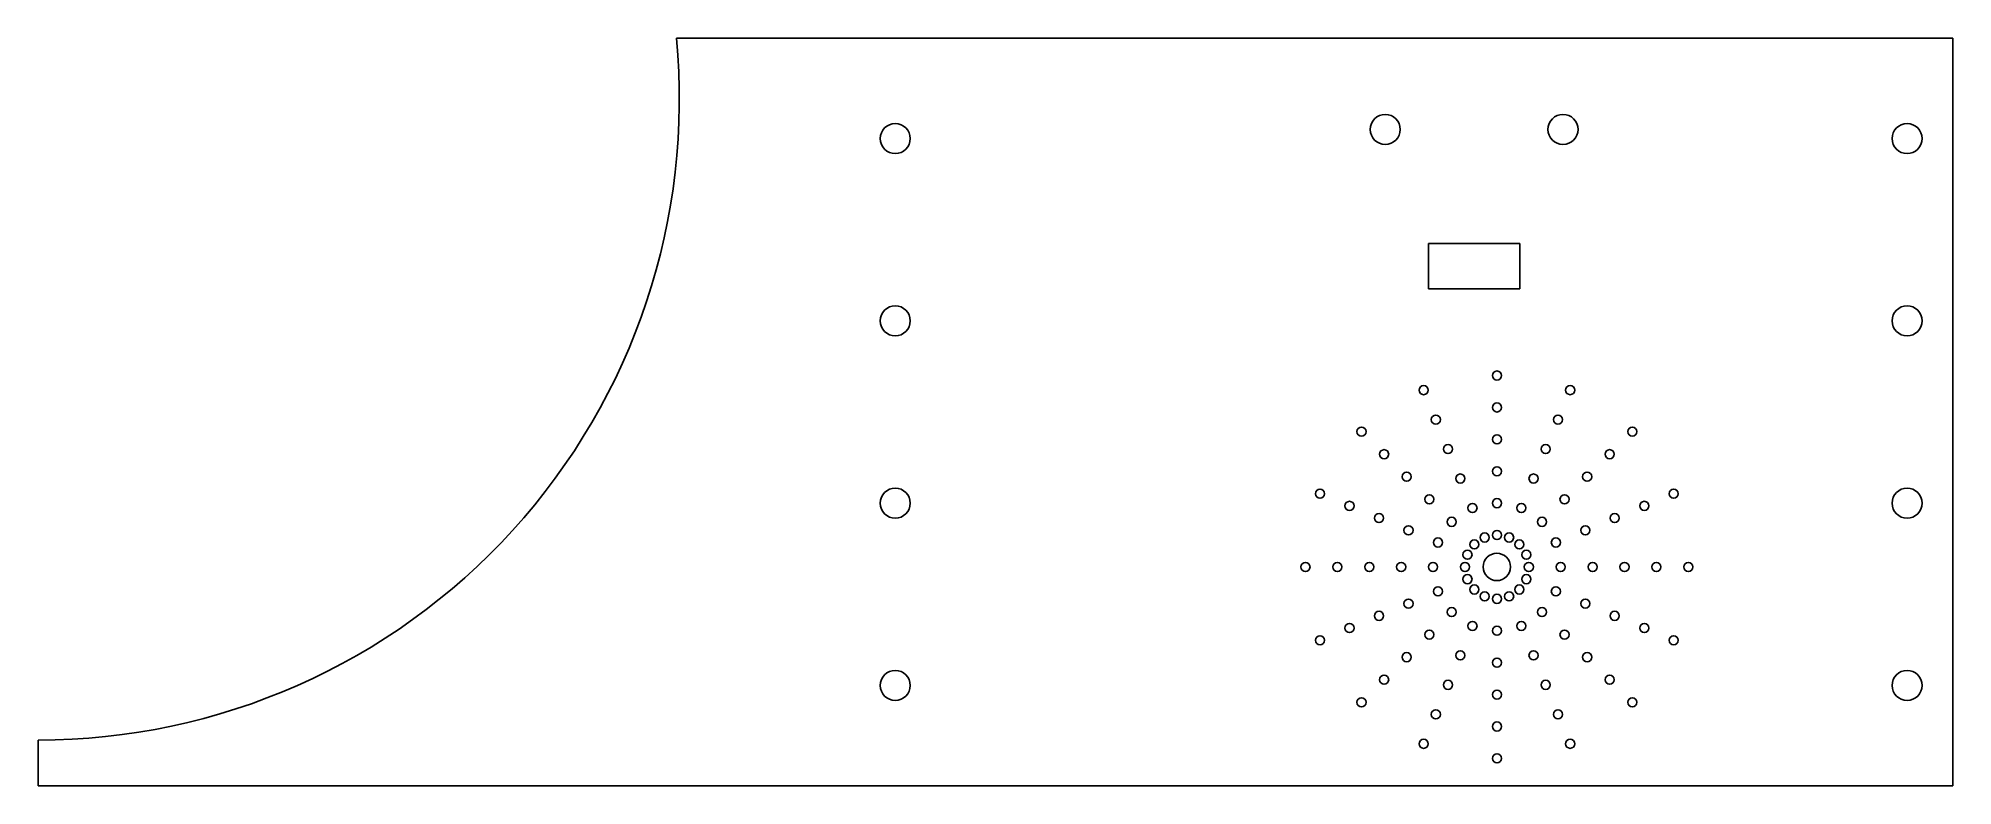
# Model space of a CAD drawing. Header units: millimetres. Extents: x -105 to 105, y -41 to 41.
import ezdxf

# ---------------------------------------------------------------- set-up
doc = ezdxf.new("R2010")
doc.units = ezdxf.units.MM
doc.layers.add('Body', color=7, linetype='CONTINUOUS')

msp = doc.modelspace()

# ---------------------------------------------------------------- linework, layer by layer
at = {"layer": 'Body'}
for p, q in [((-35, 41, -0.7), (-35, 41, 0.7)), ((-35, 41, -0.7), (105, 41, -0.7)), ((-35, 41, 0.7), (105, 41, 0.7)), ((-35, 41, -0.7), (-35, 41, 0.7)), ((-35, 41, -0.7), (105, 41, -0.7)), ((-35, 41, 0.7), (105, 41, 0.7)), ((105, 41, -0.7), (105, -41, -0.7)), ((105, 41, 0.7), (105, -41, 0.7)), ((105, 41, -0.7), (105, 41, 0.7)), ((105, 41, -0.7), (105, -41, -0.7)), ((105, 41, 0.7), (105, -41, 0.7)), ((105, 41, -0.7), (105, 41, 0.7)), ((-9.35, 30, 0.7), (-9.35, 30, -0.7)), ((-9.35, 30, 0.7), (-9.35, 30, -0.7)), ((44.4, 31, 0.7), (44.4, 31, -0.7)), ((44.4, 31, 0.7), (44.4, 31, -0.7)), ((63.9, 31, 0.7), (63.9, 31, -0.7)), ((63.9, 31, 0.7), (63.9, 31, -0.7)), ((101.65, 30, 0.7), (101.65, 30, -0.7)), ((101.65, 30, 0.7), (101.65, 30, -0.7)), ((47.5, 18.5, -0.7), (57.5, 18.5, -0.7)), ((47.5, 13.5, -0.7), (47.5, 18.5, -0.7)), ((47.5, 18.5, 0.7), (57.5, 18.5, 0.7)), ((47.5, 13.5, 0.7), (47.5, 18.5, 0.7)), ((47.5, 18.5, 0.7), (57.5, 18.5, 0.7)), ((47.5, 18.5, -0.7), (57.5, 18.5, -0.7)), ((47.5, 18.5, 0.7), (47.5, 18.5, -0.7)), ((47.5, 13.5, 0.7), (47.5, 18.5, 0.7)), ((47.5, 18.5, 0.7), (47.5, 18.5, -0.7)), ((47.5, 13.5, -0.7), (47.5, 18.5, -0.7)), ((57.5, 18.5, -0.7), (57.5, 13.5, -0.7)), ((57.5, 18.5, 0.7), (57.5, 13.5, 0.7)), ((57.5, 18.5, 0.7), (57.5, 13.5, 0.7)), ((57.5, 18.5, -0.7), (57.5, 13.5, -0.7)), ((57.5, 18.5, 0.7), (57.5, 18.5, -0.7)), ((57.5, 18.5, 0.7), (57.5, 18.5, -0.7)), ((57.5, 13.5, -0.7), (47.5, 13.5, -0.7)), ((57.5, 13.5, 0.7), (47.5, 13.5, 0.7)), ((57.5, 13.5, 0.7), (47.5, 13.5, 0.7)), ((47.5, 13.5, 0.7), (47.5, 13.5, -0.7)), ((57.5, 13.5, -0.7), (47.5, 13.5, -0.7)), ((47.5, 13.5, 0.7), (47.5, 13.5, -0.7)), ((57.5, 13.5, 0.7), (57.5, 13.5, -0.7)), ((57.5, 13.5, 0.7), (57.5, 13.5, -0.7)), ((-9.35, 10, 0.7), (-9.35, 10, -0.7)), ((-9.35, 10, 0.7), (-9.35, 10, -0.7)), ((101.65, 10, 0.7), (101.65, 10, -0.7)), ((101.65, 10, 0.7), (101.65, 10, -0.7)), ((46.5, 2.21, 0.7), (46.5, 2.21, -0.7)), ((46.5, 2.21, 0.7), (46.5, 2.21, -0.7)), ((54.5, 4, 0.7), (54.5, 4, -0.7)), ((54.5, 4, 0.7), (54.5, 4, -0.7)), ((62.57, 2.59, 0.7), (62.57, 2.59, -0.7)), ((62.57, 2.59, 0.7), (62.57, 2.59, -0.7)), ((54.5, 0.5, 0.7), (54.5, 0.5, -0.7)), ((54.5, 0.5, 0.7), (54.5, 0.5, -0.7)), ((47.84, -1.02, 0.7), (47.84, -1.02, -0.7)), ((47.84, -1.02, 0.7), (47.84, -1.02, -0.7)), ((61.24, -0.64, 0.7), (61.24, -0.64, -0.7)), ((61.24, -0.64, 0.7), (61.24, -0.64, -0.7)), ((69.5, -1.8, 0.7), (69.5, -1.8, -0.7)), ((69.5, -1.8, 0.7), (69.5, -1.8, -0.7)), ((39.8, -2.5, 0.7), (39.8, -2.5, -0.7)), ((39.8, -2.5, 0.7), (39.8, -2.5, -0.7)), ((54.5, -3, 0.7), (54.5, -3, -0.7)), ((54.5, -3, 0.7), (54.5, -3, -0.7)), ((59.9, -3.87, 0.7), (59.9, -3.87, -0.7)), ((59.9, -3.87, 0.7), (59.9, -3.87, -0.7)), ((42.27, -4.98, 0.7), (42.27, -4.98, -0.7)), ((42.27, -4.98, 0.7), (42.27, -4.98, -0.7)), ((49.18, -4.26, 0.7), (49.18, -4.26, -0.7)), ((49.18, -4.26, 0.7), (49.18, -4.26, -0.7)), ((67.02, -4.27, 0.7), (67.02, -4.27, -0.7)), ((67.02, -4.27, 0.7), (67.02, -4.27, -0.7)), ((44.75, -7.45, 0.7), (44.75, -7.45, -0.7)), ((44.75, -7.45, 0.7), (44.75, -7.45, -0.7)), ((50.52, -7.49, 0.7), (50.52, -7.49, -0.7)), ((50.52, -7.49, 0.7), (50.52, -7.49, -0.7)), ((54.5, -6.5, 0.7), (54.5, -6.5, -0.7)), ((54.5, -6.5, 0.7), (54.5, -6.5, -0.7)), ((58.56, -7.11, 0.7), (58.56, -7.11, -0.7)), ((58.56, -7.11, 0.7), (58.56, -7.11, -0.7)), ((64.55, -6.75, 0.7), (64.55, -6.75, -0.7)), ((64.55, -6.75, 0.7), (64.55, -6.75, -0.7)), ((-9.35, -10, 0.7), (-9.35, -10, -0.7)), ((-9.35, -10, 0.7), (-9.35, -10, -0.7)), ((35.41, -9.43, 0.7), (35.41, -9.43, -0.7)), ((35.41, -9.43, 0.7), (35.41, -9.43, -0.7)), ((47.22, -9.93, 0.7), (47.22, -9.93, -0.7)), ((47.22, -9.93, 0.7), (47.22, -9.93, -0.7)), ((54.5, -10, 0.7), (54.5, -10, -0.7)), ((54.5, -10, 0.7), (54.5, -10, -0.7)), ((57.22, -10.34, 0.7), (57.22, -10.34, -0.7)), ((57.22, -10.34, 0.7), (57.22, -10.34, -0.7)), ((62.07, -9.22, 0.7), (62.07, -9.22, -0.7)), ((62.07, -9.22, 0.7), (62.07, -9.22, -0.7)), ((70.98, -9.84, 0.7), (70.98, -9.84, -0.7)), ((70.98, -9.84, 0.7), (70.98, -9.84, -0.7)), ((74.21, -8.5, 0.7), (74.21, -8.5, -0.7)), ((74.21, -8.5, 0.7), (74.21, -8.5, -0.7)), ((101.65, -10, 0.7), (101.65, -10, -0.7)), ((101.65, -10, 0.7), (101.65, -10, -0.7)), ((38.64, -10.76, 0.7), (38.64, -10.76, -0.7)), ((38.64, -10.76, 0.7), (38.64, -10.76, -0.7)), ((41.87, -12.1, 0.7), (41.87, -12.1, -0.7)), ((41.87, -12.1, 0.7), (41.87, -12.1, -0.7)), ((49.7, -12.4, 0.7), (49.7, -12.4, -0.7)), ((49.7, -12.4, 0.7), (49.7, -12.4, -0.7)), ((51.86, -10.72, 0.7), (51.86, -10.72, -0.7)), ((51.86, -10.72, 0.7), (51.86, -10.72, -0.7)), ((59.6, -11.7, 0.7), (59.6, -11.7, -0.7)), ((59.6, -11.7, 0.7), (59.6, -11.7, -0.7)), ((64.51, -12.52, 0.7), (64.51, -12.52, -0.7)), ((64.51, -12.52, 0.7), (64.51, -12.52, -0.7)), ((67.74, -11.18, 0.7), (67.74, -11.18, -0.7)), ((67.74, -11.18, 0.7), (67.74, -11.18, -0.7)), ((45.11, -13.44, 0.7), (45.11, -13.44, -0.7)), ((45.11, -13.44, 0.7), (45.11, -13.44, -0.7)), ((53.2, -13.96, 0.7), (53.2, -13.96, -0.7)), ((53.2, -13.96, 0.7), (53.2, -13.96, -0.7)), ((54.5, -13.5, 0.7), (54.5, -13.5, -0.7)), ((54.5, -13.5, 0.7), (54.5, -13.5, -0.7)), ((55.88, -13.58, 0.7), (55.88, -13.58, -0.7)), ((55.88, -13.58, 0.7), (55.88, -13.58, -0.7)), ((57.12, -14.17, 0.7), (57.12, -14.17, -0.7)), ((57.12, -14.17, 0.7), (57.12, -14.17, -0.7)), ((61.28, -13.86, 0.7), (61.28, -13.86, -0.7)), ((61.28, -13.86, 0.7), (61.28, -13.86, -0.7)), ((48.34, -14.78, 0.7), (48.34, -14.78, -0.7)), ((48.34, -14.78, 0.7), (48.34, -14.78, -0.7)), ((51.58, -16.12, 0.7), (51.58, -16.12, -0.7)), ((51.58, -16.12, 0.7), (51.58, -16.12, -0.7)), ((52.17, -14.88, 0.7), (52.17, -14.88, -0.7)), ((52.17, -14.88, 0.7), (52.17, -14.88, -0.7)), ((58.04, -15.2, 0.7), (58.04, -15.2, -0.7)), ((58.04, -15.2, 0.7), (58.04, -15.2, -0.7)), ((58.5, -16.5, 0.7), (58.5, -16.5, -0.7)), ((58.5, -16.5, 0.7), (58.5, -16.5, -0.7)), ((62, -16.5, 0.7), (62, -16.5, -0.7)), ((62, -16.5, 0.7), (62, -16.5, -0.7)), ((65.5, -16.5, 0.7), (65.5, -16.5, -0.7)), ((65.5, -16.5, 0.7), (65.5, -16.5, -0.7)), ((69, -16.5, 0.7), (69, -16.5, -0.7)), ((69, -16.5, 0.7), (69, -16.5, -0.7)), ((72.5, -16.5, 0.7), (72.5, -16.5, -0.7)), ((72.5, -16.5, 0.7), (72.5, -16.5, -0.7)), ((76, -16.5, 0.7), (76, -16.5, -0.7)), ((76, -16.5, 0.7), (76, -16.5, -0.7)), ((34, -17.5, 0.7), (34, -17.5, -0.7)), ((34, -17.5, 0.7), (34, -17.5, -0.7)), ((37.5, -17.5, 0.7), (37.5, -17.5, -0.7)), ((37.5, -17.5, 0.7), (37.5, -17.5, -0.7)), ((41, -17.5, 0.7), (41, -17.5, -0.7)), ((41, -17.5, 0.7), (41, -17.5, -0.7)), ((44.5, -17.5, 0.7), (44.5, -17.5, -0.7)), ((44.5, -17.5, 0.7), (44.5, -17.5, -0.7)), ((48, -17.5, 0.7), (48, -17.5, -0.7)), ((48, -17.5, 0.7), (48, -17.5, -0.7)), ((51.5, -17.5, 0.7), (51.5, -17.5, -0.7)), ((51.5, -17.5, 0.7), (51.5, -17.5, -0.7)), ((51.96, -18.8, 0.7), (51.96, -18.8, -0.7)), ((51.96, -18.8, 0.7), (51.96, -18.8, -0.7)), ((56.5, -17, 0.7), (56.5, -17, -0.7)), ((56.5, -17, 0.7), (56.5, -17, -0.7)), ((58.42, -17.88, 0.7), (58.42, -17.88, -0.7)), ((58.42, -17.88, 0.7), (58.42, -17.88, -0.7)), ((48.72, -20.14, 0.7), (48.72, -20.14, -0.7)), ((48.72, -20.14, 0.7), (48.72, -20.14, -0.7)), ((52.88, -19.83, 0.7), (52.88, -19.83, -0.7)), ((52.88, -19.83, 0.7), (52.88, -19.83, -0.7)), ((54.12, -20.42, 0.7), (54.12, -20.42, -0.7)), ((54.12, -20.42, 0.7), (54.12, -20.42, -0.7)), ((55.5, -20.5, 0.7), (55.5, -20.5, -0.7)), ((55.5, -20.5, 0.7), (55.5, -20.5, -0.7)), ((56.8, -20.04, 0.7), (56.8, -20.04, -0.7)), ((56.8, -20.04, 0.7), (56.8, -20.04, -0.7)), ((57.83, -19.12, 0.7), (57.83, -19.12, -0.7)), ((57.83, -19.12, 0.7), (57.83, -19.12, -0.7)), ((61.66, -19.22, 0.7), (61.66, -19.22, -0.7)), ((61.66, -19.22, 0.7), (61.66, -19.22, -0.7)), ((64.89, -20.56, 0.7), (64.89, -20.56, -0.7)), ((64.89, -20.56, 0.7), (64.89, -20.56, -0.7)), ((42.26, -22.82, 0.7), (42.26, -22.82, -0.7)), ((42.26, -22.82, 0.7), (42.26, -22.82, -0.7)), ((45.49, -21.48, 0.7), (45.49, -21.48, -0.7)), ((45.49, -21.48, 0.7), (45.49, -21.48, -0.7)), ((50.4, -22.3, 0.7), (50.4, -22.3, -0.7)), ((50.4, -22.3, 0.7), (50.4, -22.3, -0.7)), ((60.3, -21.6, 0.7), (60.3, -21.6, -0.7)), ((60.3, -21.6, 0.7), (60.3, -21.6, -0.7)), ((68.13, -21.9, 0.7), (68.13, -21.9, -0.7)), ((68.13, -21.9, 0.7), (68.13, -21.9, -0.7)), ((39.02, -24.16, 0.7), (39.02, -24.16, -0.7)), ((39.02, -24.16, 0.7), (39.02, -24.16, -0.7)), ((47.93, -24.78, 0.7), (47.93, -24.78, -0.7)), ((47.93, -24.78, 0.7), (47.93, -24.78, -0.7)), ((52.78, -23.66, 0.7), (52.78, -23.66, -0.7)), ((52.78, -23.66, 0.7), (52.78, -23.66, -0.7)), ((55.5, -24, 0.7), (55.5, -24, -0.7)), ((55.5, -24, 0.7), (55.5, -24, -0.7)), ((58.14, -23.28, 0.7), (58.14, -23.28, -0.7)), ((58.14, -23.28, 0.7), (58.14, -23.28, -0.7)), ((62.78, -24.07, 0.7), (62.78, -24.07, -0.7)), ((62.78, -24.07, 0.7), (62.78, -24.07, -0.7)), ((71.36, -23.24, 0.7), (71.36, -23.24, -0.7)), ((71.36, -23.24, 0.7), (71.36, -23.24, -0.7)), ((74.59, -24.57, 0.7), (74.59, -24.57, -0.7)), ((74.59, -24.57, 0.7), (74.59, -24.57, -0.7)), ((35.79, -25.5, 0.7), (35.79, -25.5, -0.7)), ((35.79, -25.5, 0.7), (35.79, -25.5, -0.7)), ((45.45, -27.25, 0.7), (45.45, -27.25, -0.7)), ((45.45, -27.25, 0.7), (45.45, -27.25, -0.7)), ((51.44, -26.89, 0.7), (51.44, -26.89, -0.7)), ((51.44, -26.89, 0.7), (51.44, -26.89, -0.7)), ((59.48, -26.51, 0.7), (59.48, -26.51, -0.7)), ((59.48, -26.51, 0.7), (59.48, -26.51, -0.7)), ((65.25, -26.55, 0.7), (65.25, -26.55, -0.7)), ((65.25, -26.55, 0.7), (65.25, -26.55, -0.7)), ((55.5, -27.5, 0.7), (55.5, -27.5, -0.7)), ((55.5, -27.5, 0.7), (55.5, -27.5, -0.7)), ((67.73, -29.02, 0.7), (67.73, -29.02, -0.7)), ((67.73, -29.02, 0.7), (67.73, -29.02, -0.7)), ((-9.35, -30, 0.7), (-9.35, -30, -0.7)), ((-9.35, -30, 0.7), (-9.35, -30, -0.7)), ((42.98, -29.73, 0.7), (42.98, -29.73, -0.7)), ((42.98, -29.73, 0.7), (42.98, -29.73, -0.7)), ((50.1, -30.13, 0.7), (50.1, -30.13, -0.7)), ((50.1, -30.13, 0.7), (50.1, -30.13, -0.7)), ((55.5, -31, 0.7), (55.5, -31, -0.7)), ((55.5, -31, 0.7), (55.5, -31, -0.7)), ((60.82, -29.74, 0.7), (60.82, -29.74, -0.7)), ((60.82, -29.74, 0.7), (60.82, -29.74, -0.7)), ((70.2, -31.5, 0.7), (70.2, -31.5, -0.7)), ((70.2, -31.5, 0.7), (70.2, -31.5, -0.7)), ((101.65, -30, 0.7), (101.65, -30, -0.7)), ((101.65, -30, 0.7), (101.65, -30, -0.7)), ((40.5, -32.2, 0.7), (40.5, -32.2, -0.7)), ((40.5, -32.2, 0.7), (40.5, -32.2, -0.7)), ((48.76, -33.36, 0.7), (48.76, -33.36, -0.7)), ((48.76, -33.36, 0.7), (48.76, -33.36, -0.7)), ((62.16, -32.98, 0.7), (62.16, -32.98, -0.7)), ((62.16, -32.98, 0.7), (62.16, -32.98, -0.7)), ((55.5, -34.5, 0.7), (55.5, -34.5, -0.7)), ((55.5, -34.5, 0.7), (55.5, -34.5, -0.7)), ((-105, -36, -0.7), (-105, -36, 0.7)), ((-105, -41, -0.7), (-105, -36, -0.7)), ((-105, -41, 0.7), (-105, -36, 0.7)), ((-105, -36, -0.7), (-105, -36, 0.7)), ((-105, -41, -0.7), (-105, -36, -0.7)), ((-105, -41, 0.7), (-105, -36, 0.7)), ((47.43, -36.59, 0.7), (47.43, -36.59, -0.7)), ((47.43, -36.59, 0.7), (47.43, -36.59, -0.7)), ((63.5, -36.21, 0.7), (63.5, -36.21, -0.7)), ((63.5, -36.21, 0.7), (63.5, -36.21, -0.7)), ((55.5, -38, 0.7), (55.5, -38, -0.7)), ((55.5, -38, 0.7), (55.5, -38, -0.7)), ((-105, -41, -0.7), (-105, -41, 0.7)), ((-105, -41, -0.7), (-105, -41, 0.7)), ((105, -41, -0.7), (-105, -41, -0.7)), ((105, -41, 0.7), (-105, -41, 0.7)), ((105, -41, -0.7), (-105, -41, -0.7)), ((105, -41, 0.7), (-105, -41, 0.7)), ((105, -41, -0.7), (105, -41, 0.7)), ((105, -41, -0.7), (105, -41, 0.7))]:
    msp.add_line(p, q, dxfattribs=at)
for centre, radius in [((-11, 30, -0.7), 1.65), ((-11, 30, 0.7), 1.65), ((-11, 30, 0.7), 1.65), ((-11, 30, -0.7), 1.65), ((42.75, 31, -0.7), 1.65), ((42.75, 31, 0.7), 1.65), ((42.75, 31, 0.7), 1.65), ((42.75, 31, -0.7), 1.65), ((62.25, 31, -0.7), 1.65), ((62.25, 31, 0.7), 1.65), ((62.25, 31, 0.7), 1.65), ((62.25, 31, -0.7), 1.65), ((100, 30, -0.7), 1.65), ((100, 30, 0.7), 1.65), ((100, 30, 0.7), 1.65), ((100, 30, -0.7), 1.65), ((-11, 10, -0.7), 1.65), ((-11, 10, 0.7), 1.65), ((-11, 10, 0.7), 1.65), ((-11, 10, -0.7), 1.65), ((100, 10, -0.7), 1.65), ((100, 10, 0.7), 1.65), ((100, 10, 0.7), 1.65), ((100, 10, -0.7), 1.65), ((55, 4, -0.7), 0.5), ((55, 4, 0.7), 0.5), ((55, 4, 0.7), 0.5), ((55, 4, -0.7), 0.5), ((46.96, 2.4, -0.7), 0.5), ((46.96, 2.4, 0.7), 0.5), ((46.96, 2.4, 0.7), 0.5), ((46.96, 2.4, -0.7), 0.5), ((63.04, 2.4, -0.7), 0.5), ((63.04, 2.4, 0.7), 0.5), ((63.04, 2.4, 0.7), 0.5), ((63.04, 2.4, -0.7), 0.5), ((55, 0.5, -0.7), 0.5), ((55, 0.5, 0.7), 0.5), ((55, 0.5, 0.7), 0.5), ((55, 0.5, -0.7), 0.5), ((40.15, -2.15, -0.7), 0.5), ((40.15, -2.15, 0.7), 0.5), ((40.15, -2.15, 0.7), 0.5), ((40.15, -2.15, -0.7), 0.5), ((48.3, -0.83, -0.7), 0.5), ((48.3, -0.83, 0.7), 0.5), ((48.3, -0.83, 0.7), 0.5), ((48.3, -0.83, -0.7), 0.5), ((61.7, -0.83, -0.7), 0.5), ((61.7, -0.83, 0.7), 0.5), ((61.7, -0.83, 0.7), 0.5), ((61.7, -0.83, -0.7), 0.5), ((69.85, -2.15, -0.7), 0.5), ((69.85, -2.15, 0.7), 0.5), ((69.85, -2.15, 0.7), 0.5), ((69.85, -2.15, -0.7), 0.5), ((42.63, -4.63, -0.7), 0.5), ((42.63, -4.63, 0.7), 0.5), ((42.63, -4.63, 0.7), 0.5), ((42.63, -4.63, -0.7), 0.5), ((49.64, -4.07, -0.7), 0.5), ((49.64, -4.07, 0.7), 0.5), ((49.64, -4.07, 0.7), 0.5), ((49.64, -4.07, -0.7), 0.5), ((55, -3, -0.7), 0.5), ((55, -3, 0.7), 0.5), ((55, -3, 0.7), 0.5), ((55, -3, -0.7), 0.5), ((60.36, -4.07, -0.7), 0.5), ((60.36, -4.07, 0.7), 0.5), ((60.36, -4.07, 0.7), 0.5), ((60.36, -4.07, -0.7), 0.5), ((67.37, -4.63, -0.7), 0.5), ((67.37, -4.63, 0.7), 0.5), ((67.37, -4.63, 0.7), 0.5), ((67.37, -4.63, -0.7), 0.5), ((55, -6.5, -0.7), 0.5), ((55, -6.5, 0.7), 0.5), ((55, -6.5, 0.7), 0.5), ((55, -6.5, -0.7), 0.5), ((-11, -10, -0.7), 1.65), ((-11, -10, 0.7), 1.65), ((-11, -10, 0.7), 1.65), ((-11, -10, -0.7), 1.65), ((45.1, -7.1, -0.7), 0.5), ((45.1, -7.1, 0.7), 0.5), ((45.1, -7.1, 0.7), 0.5), ((45.1, -7.1, -0.7), 0.5), ((50.98, -7.3, -0.7), 0.5), ((50.98, -7.3, 0.7), 0.5), ((50.98, -7.3, 0.7), 0.5), ((50.98, -7.3, -0.7), 0.5), ((59.02, -7.3, -0.7), 0.5), ((59.02, -7.3, 0.7), 0.5), ((59.02, -7.3, 0.7), 0.5), ((59.02, -7.3, -0.7), 0.5), ((64.9, -7.1, -0.7), 0.5), ((64.9, -7.1, 0.7), 0.5), ((64.9, -7.1, 0.7), 0.5), ((64.9, -7.1, -0.7), 0.5), ((100, -10, -0.7), 1.65), ((100, -10, 0.7), 1.65), ((100, -10, 0.7), 1.65), ((100, -10, -0.7), 1.65), ((35.6, -8.96, -0.7), 0.5), ((35.6, -8.96, 0.7), 0.5), ((35.6, -8.96, 0.7), 0.5), ((35.6, -8.96, -0.7), 0.5), ((38.83, -10.3, -0.7), 0.5), ((38.83, -10.3, 0.7), 0.5), ((38.83, -10.3, 0.7), 0.5), ((38.83, -10.3, -0.7), 0.5), ((47.58, -9.58, -0.7), 0.5), ((47.58, -9.58, 0.7), 0.5), ((47.58, -9.58, 0.7), 0.5), ((47.58, -9.58, -0.7), 0.5), ((52.32, -10.53, -0.7), 0.5), ((52.32, -10.53, 0.7), 0.5), ((52.32, -10.53, 0.7), 0.5), ((52.32, -10.53, -0.7), 0.5), ((55, -10, -0.7), 0.5), ((55, -10, 0.7), 0.5), ((55, -10, 0.7), 0.5), ((55, -10, -0.7), 0.5), ((57.68, -10.53, -0.7), 0.5), ((57.68, -10.53, 0.7), 0.5), ((57.68, -10.53, 0.7), 0.5), ((57.68, -10.53, -0.7), 0.5), ((62.42, -9.58, -0.7), 0.5), ((62.42, -9.58, 0.7), 0.5), ((62.42, -9.58, 0.7), 0.5), ((62.42, -9.58, -0.7), 0.5), ((71.17, -10.3, -0.7), 0.5), ((71.17, -10.3, 0.7), 0.5), ((71.17, -10.3, 0.7), 0.5), ((71.17, -10.3, -0.7), 0.5), ((74.4, -8.96, -0.7), 0.5), ((74.4, -8.96, 0.7), 0.5), ((74.4, -8.96, 0.7), 0.5), ((74.4, -8.96, -0.7), 0.5), ((42.07, -11.64, -0.7), 0.5), ((42.07, -11.64, 0.7), 0.5), ((42.07, -11.64, 0.7), 0.5), ((42.07, -11.64, -0.7), 0.5), ((45.3, -12.98, -0.7), 0.5), ((45.3, -12.98, 0.7), 0.5), ((45.3, -12.98, 0.7), 0.5), ((45.3, -12.98, -0.7), 0.5), ((50.05, -12.05, -0.7), 0.5), ((50.05, -12.05, 0.7), 0.5), ((50.05, -12.05, 0.7), 0.5), ((50.05, -12.05, -0.7), 0.5), ((59.95, -12.05, -0.7), 0.5), ((59.95, -12.05, 0.7), 0.5), ((59.95, -12.05, 0.7), 0.5), ((59.95, -12.05, -0.7), 0.5), ((64.7, -12.98, -0.7), 0.5), ((64.7, -12.98, 0.7), 0.5), ((64.7, -12.98, 0.7), 0.5), ((64.7, -12.98, -0.7), 0.5), ((67.93, -11.64, -0.7), 0.5), ((67.93, -11.64, 0.7), 0.5), ((67.93, -11.64, 0.7), 0.5), ((67.93, -11.64, -0.7), 0.5), ((48.53, -14.32, -0.7), 0.5), ((48.53, -14.32, 0.7), 0.5), ((48.53, -14.32, 0.7), 0.5), ((48.53, -14.32, -0.7), 0.5), ((52.53, -14.53, -0.7), 0.5), ((52.53, -14.53, 0.7), 0.5), ((52.53, -14.53, 0.7), 0.5), ((52.53, -14.53, -0.7), 0.5), ((53.66, -13.77, -0.7), 0.5), ((53.66, -13.77, 0.7), 0.5), ((53.66, -13.77, 0.7), 0.5), ((53.66, -13.77, -0.7), 0.5), ((55, -13.5, -0.7), 0.5), ((55, -13.5, 0.7), 0.5), ((55, -13.5, 0.7), 0.5), ((55, -13.5, -0.7), 0.5), ((56.34, -13.77, -0.7), 0.5), ((56.34, -13.77, 0.7), 0.5), ((56.34, -13.77, 0.7), 0.5), ((56.34, -13.77, -0.7), 0.5), ((57.47, -14.53, -0.7), 0.5), ((57.47, -14.53, 0.7), 0.5), ((57.47, -14.53, 0.7), 0.5), ((57.47, -14.53, -0.7), 0.5), ((61.47, -14.32, -0.7), 0.5), ((61.47, -14.32, 0.7), 0.5), ((61.47, -14.32, 0.7), 0.5), ((61.47, -14.32, -0.7), 0.5), ((34, -17, -0.7), 0.5), ((34, -17, 0.7), 0.5), ((34, -17, 0.7), 0.5), ((34, -17, -0.7), 0.5), ((37.5, -17, -0.7), 0.5), ((37.5, -17, 0.7), 0.5), ((37.5, -17, 0.7), 0.5), ((37.5, -17, -0.7), 0.5), ((41, -17, -0.7), 0.5), ((41, -17, 0.7), 0.5), ((41, -17, 0.7), 0.5), ((41, -17, -0.7), 0.5), ((44.5, -17, -0.7), 0.5), ((44.5, -17, 0.7), 0.5), ((44.5, -17, 0.7), 0.5), ((44.5, -17, -0.7), 0.5), ((48, -17, -0.7), 0.5), ((48, -17, 0.7), 0.5), ((48, -17, 0.7), 0.5), ((48, -17, -0.7), 0.5), ((51.5, -17, -0.7), 0.5), ((51.5, -17, 0.7), 0.5), ((51.5, -17, 0.7), 0.5), ((51.5, -17, -0.7), 0.5), ((51.77, -15.66, -0.7), 0.5), ((51.77, -15.66, 0.7), 0.5), ((51.77, -15.66, 0.7), 0.5), ((51.77, -15.66, -0.7), 0.5), ((55, -17, -0.7), 1.5), ((55, -17, 0.7), 1.5), ((55, -17, 0.7), 1.5), ((55, -17, -0.7), 1.5), ((58.23, -15.66, -0.7), 0.5), ((58.23, -15.66, 0.7), 0.5), ((58.23, -15.66, 0.7), 0.5), ((58.23, -15.66, -0.7), 0.5), ((58.5, -17, -0.7), 0.5), ((58.5, -17, 0.7), 0.5), ((58.5, -17, 0.7), 0.5), ((58.5, -17, -0.7), 0.5), ((62, -17, -0.7), 0.5), ((62, -17, 0.7), 0.5), ((62, -17, 0.7), 0.5), ((62, -17, -0.7), 0.5), ((65.5, -17, -0.7), 0.5), ((65.5, -17, 0.7), 0.5), ((65.5, -17, 0.7), 0.5), ((65.5, -17, -0.7), 0.5), ((69, -17, -0.7), 0.5), ((69, -17, 0.7), 0.5), ((69, -17, 0.7), 0.5), ((69, -17, -0.7), 0.5), ((72.5, -17, -0.7), 0.5), ((72.5, -17, 0.7), 0.5), ((72.5, -17, 0.7), 0.5), ((72.5, -17, -0.7), 0.5), ((76, -17, -0.7), 0.5), ((76, -17, 0.7), 0.5), ((76, -17, 0.7), 0.5), ((76, -17, -0.7), 0.5), ((51.77, -18.34, -0.7), 0.5), ((51.77, -18.34, 0.7), 0.5), ((51.77, -18.34, 0.7), 0.5), ((51.77, -18.34, -0.7), 0.5), ((58.23, -18.34, -0.7), 0.5), ((58.23, -18.34, 0.7), 0.5), ((58.23, -18.34, 0.7), 0.5), ((58.23, -18.34, -0.7), 0.5), ((45.3, -21.02, -0.7), 0.5), ((45.3, -21.02, 0.7), 0.5), ((45.3, -21.02, 0.7), 0.5), ((45.3, -21.02, -0.7), 0.5), ((48.53, -19.68, -0.7), 0.5), ((48.53, -19.68, 0.7), 0.5), ((48.53, -19.68, 0.7), 0.5), ((48.53, -19.68, -0.7), 0.5), ((52.53, -19.47, -0.7), 0.5), ((52.53, -19.47, 0.7), 0.5), ((52.53, -19.47, 0.7), 0.5), ((52.53, -19.47, -0.7), 0.5), ((53.66, -20.23, -0.7), 0.5), ((53.66, -20.23, 0.7), 0.5), ((53.66, -20.23, 0.7), 0.5), ((53.66, -20.23, -0.7), 0.5), ((55, -20.5, -0.7), 0.5), ((55, -20.5, 0.7), 0.5), ((55, -20.5, 0.7), 0.5), ((55, -20.5, -0.7), 0.5), ((56.34, -20.23, -0.7), 0.5), ((56.34, -20.23, 0.7), 0.5), ((56.34, -20.23, 0.7), 0.5), ((56.34, -20.23, -0.7), 0.5), ((57.47, -19.47, -0.7), 0.5), ((57.47, -19.47, 0.7), 0.5), ((57.47, -19.47, 0.7), 0.5), ((57.47, -19.47, -0.7), 0.5), ((61.47, -19.68, -0.7), 0.5), ((61.47, -19.68, 0.7), 0.5), ((61.47, -19.68, 0.7), 0.5), ((61.47, -19.68, -0.7), 0.5), ((64.7, -21.02, -0.7), 0.5), ((64.7, -21.02, 0.7), 0.5), ((64.7, -21.02, 0.7), 0.5), ((64.7, -21.02, -0.7), 0.5), ((42.07, -22.36, -0.7), 0.5), ((42.07, -22.36, 0.7), 0.5), ((42.07, -22.36, 0.7), 0.5), ((42.07, -22.36, -0.7), 0.5), ((50.05, -21.95, -0.7), 0.5), ((50.05, -21.95, 0.7), 0.5), ((50.05, -21.95, 0.7), 0.5), ((50.05, -21.95, -0.7), 0.5), ((52.32, -23.47, -0.7), 0.5), ((52.32, -23.47, 0.7), 0.5), ((52.32, -23.47, 0.7), 0.5), ((52.32, -23.47, -0.7), 0.5), ((57.68, -23.47, -0.7), 0.5), ((57.68, -23.47, 0.7), 0.5), ((57.68, -23.47, 0.7), 0.5), ((57.68, -23.47, -0.7), 0.5), ((59.95, -21.95, -0.7), 0.5), ((59.95, -21.95, 0.7), 0.5), ((59.95, -21.95, 0.7), 0.5), ((59.95, -21.95, -0.7), 0.5), ((67.93, -22.36, -0.7), 0.5), ((67.93, -22.36, 0.7), 0.5), ((67.93, -22.36, 0.7), 0.5), ((67.93, -22.36, -0.7), 0.5), ((35.6, -25.04, -0.7), 0.5), ((35.6, -25.04, 0.7), 0.5), ((35.6, -25.04, 0.7), 0.5), ((35.6, -25.04, -0.7), 0.5), ((38.83, -23.7, -0.7), 0.5), ((38.83, -23.7, 0.7), 0.5), ((38.83, -23.7, 0.7), 0.5), ((38.83, -23.7, -0.7), 0.5), ((47.58, -24.42, -0.7), 0.5), ((47.58, -24.42, 0.7), 0.5), ((47.58, -24.42, 0.7), 0.5), ((47.58, -24.42, -0.7), 0.5), ((55, -24, -0.7), 0.5), ((55, -24, 0.7), 0.5), ((55, -24, 0.7), 0.5), ((55, -24, -0.7), 0.5), ((62.42, -24.42, -0.7), 0.5), ((62.42, -24.42, 0.7), 0.5), ((62.42, -24.42, 0.7), 0.5), ((62.42, -24.42, -0.7), 0.5), ((71.17, -23.7, -0.7), 0.5), ((71.17, -23.7, 0.7), 0.5), ((71.17, -23.7, 0.7), 0.5), ((71.17, -23.7, -0.7), 0.5), ((74.4, -25.04, -0.7), 0.5), ((74.4, -25.04, 0.7), 0.5), ((74.4, -25.04, 0.7), 0.5), ((74.4, -25.04, -0.7), 0.5), ((45.1, -26.9, -0.7), 0.5), ((45.1, -26.9, 0.7), 0.5), ((45.1, -26.9, 0.7), 0.5), ((45.1, -26.9, -0.7), 0.5), ((50.98, -26.7, -0.7), 0.5), ((50.98, -26.7, 0.7), 0.5), ((50.98, -26.7, 0.7), 0.5), ((50.98, -26.7, -0.7), 0.5), ((55, -27.5, -0.7), 0.5), ((55, -27.5, 0.7), 0.5), ((55, -27.5, 0.7), 0.5), ((55, -27.5, -0.7), 0.5), ((59.02, -26.7, -0.7), 0.5), ((59.02, -26.7, 0.7), 0.5), ((59.02, -26.7, 0.7), 0.5), ((59.02, -26.7, -0.7), 0.5), ((64.9, -26.9, -0.7), 0.5), ((64.9, -26.9, 0.7), 0.5), ((64.9, -26.9, 0.7), 0.5), ((64.9, -26.9, -0.7), 0.5), ((-11, -30, -0.7), 1.65), ((-11, -30, 0.7), 1.65), ((-11, -30, 0.7), 1.65), ((-11, -30, -0.7), 1.65), ((42.63, -29.37, -0.7), 0.5), ((42.63, -29.37, 0.7), 0.5), ((42.63, -29.37, 0.7), 0.5), ((42.63, -29.37, -0.7), 0.5), ((67.37, -29.37, -0.7), 0.5), ((67.37, -29.37, 0.7), 0.5), ((67.37, -29.37, 0.7), 0.5), ((67.37, -29.37, -0.7), 0.5), ((100, -30, -0.7), 1.65), ((100, -30, 0.7), 1.65), ((100, -30, 0.7), 1.65), ((100, -30, -0.7), 1.65), ((40.15, -31.85, -0.7), 0.5), ((40.15, -31.85, 0.7), 0.5), ((40.15, -31.85, 0.7), 0.5), ((40.15, -31.85, -0.7), 0.5), ((49.64, -29.93, -0.7), 0.5), ((49.64, -29.93, 0.7), 0.5), ((49.64, -29.93, 0.7), 0.5), ((49.64, -29.93, -0.7), 0.5), ((55, -31, -0.7), 0.5), ((55, -31, 0.7), 0.5), ((55, -31, 0.7), 0.5), ((55, -31, -0.7), 0.5), ((60.36, -29.93, -0.7), 0.5), ((60.36, -29.93, 0.7), 0.5), ((60.36, -29.93, 0.7), 0.5), ((60.36, -29.93, -0.7), 0.5), ((69.85, -31.85, -0.7), 0.5), ((69.85, -31.85, 0.7), 0.5), ((69.85, -31.85, 0.7), 0.5), ((69.85, -31.85, -0.7), 0.5), ((48.3, -33.17, -0.7), 0.5), ((48.3, -33.17, 0.7), 0.5), ((48.3, -33.17, 0.7), 0.5), ((48.3, -33.17, -0.7), 0.5), ((61.7, -33.17, -0.7), 0.5), ((61.7, -33.17, 0.7), 0.5), ((61.7, -33.17, 0.7), 0.5), ((61.7, -33.17, -0.7), 0.5), ((55, -34.5, -0.7), 0.5), ((55, -34.5, 0.7), 0.5), ((55, -34.5, 0.7), 0.5), ((55, -34.5, -0.7), 0.5), ((46.96, -36.4, -0.7), 0.5), ((46.96, -36.4, 0.7), 0.5), ((46.96, -36.4, 0.7), 0.5), ((46.96, -36.4, -0.7), 0.5), ((55, -38, -0.7), 0.5), ((55, -38, 0.7), 0.5), ((55, -38, 0.7), 0.5), ((55, -38, -0.7), 0.5), ((63.04, -36.4, -0.7), 0.5), ((63.04, -36.4, 0.7), 0.5), ((63.04, -36.4, 0.7), 0.5), ((63.04, -36.4, -0.7), 0.5)]:
    msp.add_circle(centre, radius, dxfattribs=at)
for centre in [(-105, 34.32, -0.7), (-105, 34.32, 0.7), (-105, 34.32, -0.7), (-105, 34.32, 0.7)]:
    msp.add_arc(centre, 70.32, -90, 5.4526, dxfattribs=at)

doc.saveas('drawing.dxf')
